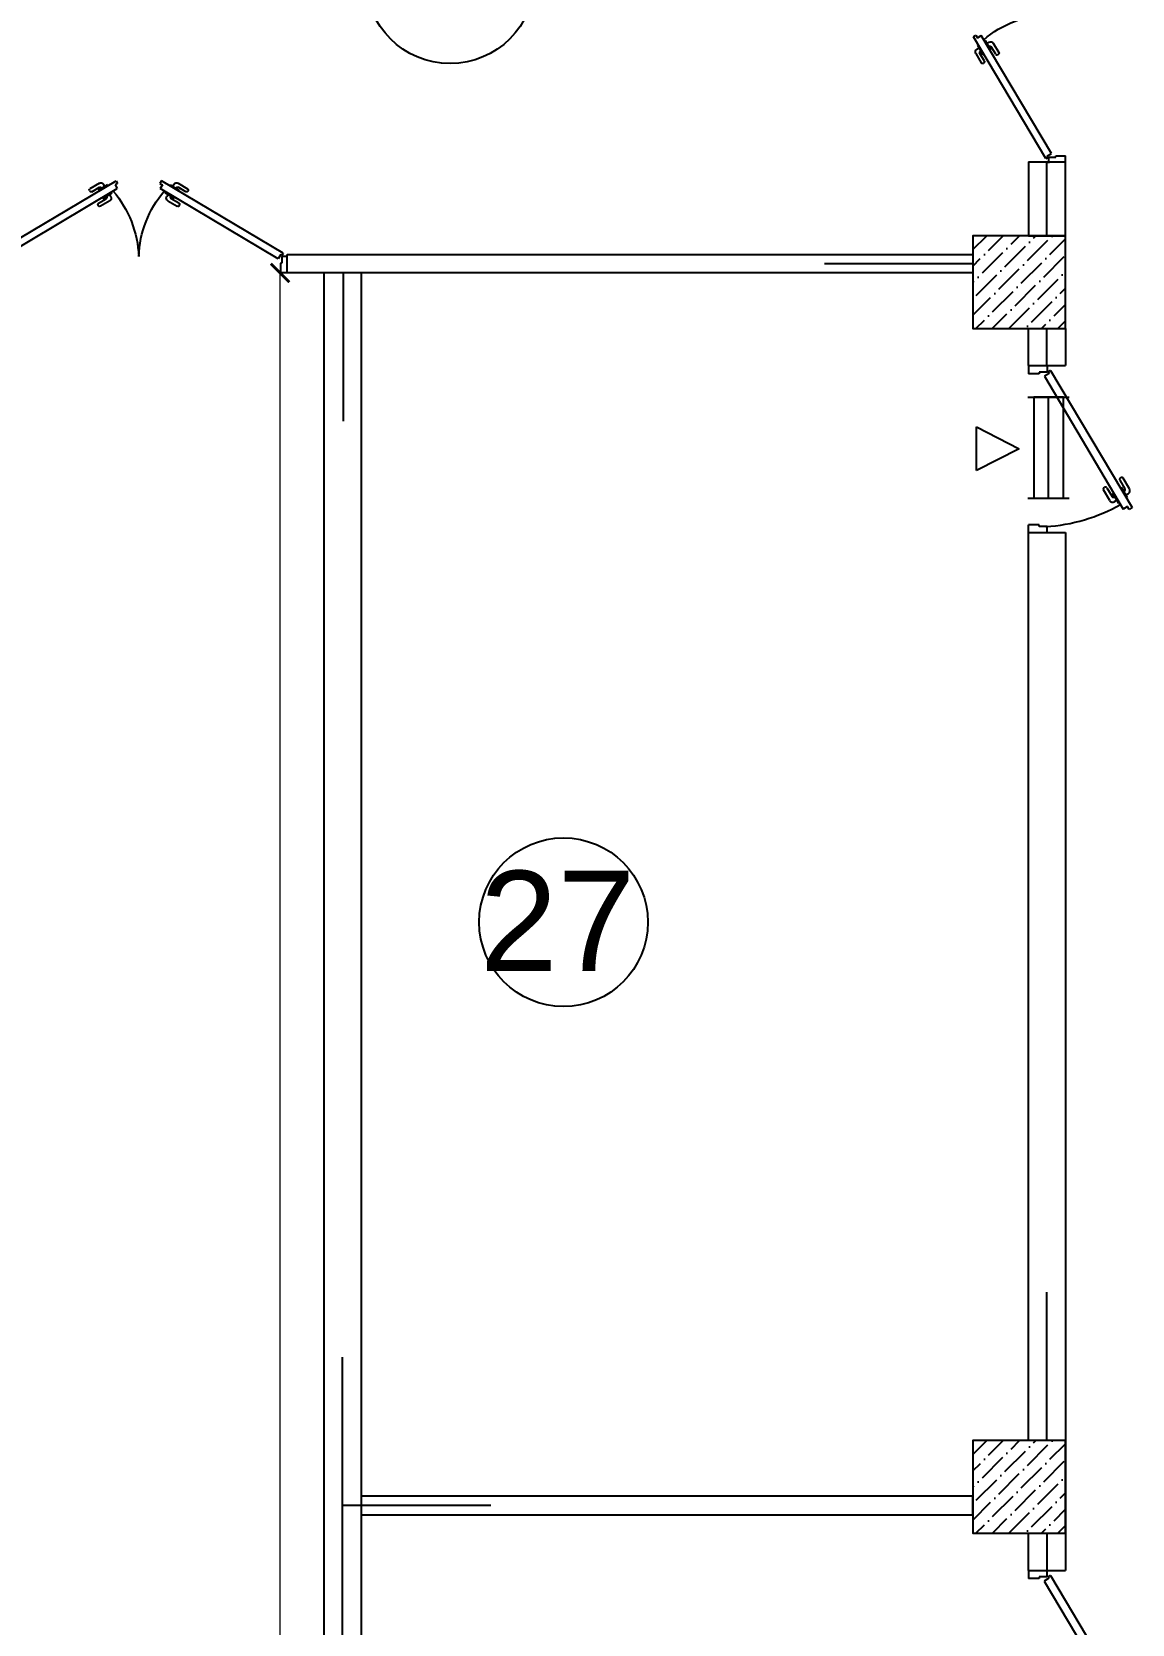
# Model space of a CAD drawing. Header units: millimetres. Extents: x 42452 to 2852333, y -419346 to 834876.
# Drawn here: x 2524363 to 2530299, y 593021 to 601612 of the extents above; entities that cross this region are included whole.
import ezdxf

# ---------------------------------------------------------------- set-up
doc = ezdxf.new("R2010")
doc.units = ezdxf.units.MM
doc.layers.add('memar', color=7, linetype='Continuous', lineweight=25)
doc.layers.add('ДВЕРИ', color=7, linetype='Continuous', lineweight=5)
doc.styles.get("Standard").update_dxf_attribs({"font": 'arial.ttf'})
doc.styles.add('СГЕНЕРИР_СТИЛЬ_1', font='arial.ttf')
doc.dimstyles.new('col mtn', dxfattribs={"dimtxt": 250, "dimasz": 100, "dimexe": 1.25, "dimexo": 0.625, "dimgap": 70, "dimtad": 1, "dimdec": 0, "dimtxsty": 'Standard', "dimblk": 'ARCHTICK', "dimcen": 2.5, "dimadec": 0, "dimazin": 0, "dimtfac": 1, "dimtdec": 0, "dimtmove": 0, "dimatfit": 3, "dimldrblk": 'ARCHTICK', "dimfxl": 300, "dimfxlon": 1, "dimlwd": 9, "dimlwe": 9, "dimarcsym": 0})

# ---------------------------------------------------------------- blocks, each defined once
blk = doc.blocks.new('DSA')
at = {"layer": 'ДВЕРИ', "color": 251, "lineweight": 25, "true_color": 0x636466}
for p, q in [((153780.2, 788016.8), (153820.1, 788016.8)), ((153812.1, 787927.7), (153812.1, 787964.7)), ((153812.1, 787964.7), (153820.1, 787964.7)), ((153820.1, 787964.7), (153820.1, 788016.2)), ((155388, 788016.8), (155348.1, 788016.8)), ((155348.1, 787964.7), (155348.1, 788016.2)), ((155356.1, 787964.7), (155348.1, 787964.7)), ((155356.1, 787927.7), (155356.1, 787964.7)), ((153780.2, 787927.7), (153812.1, 787927.7)), ((153780.2, 787927.7), (153812.1, 787927.7)), ((153804.5, 787910.3), (153811.5, 787922.1)), ((153804.5, 787910.3), (154461.8, 787519.8)), ((153811.5, 787922.1), (153818.3, 787918)), ((153818.3, 787918), (153831.7, 787940.5)), ((153831.7, 787940.5), (154468.4, 787562.2)), ((155336.5, 787940.5), (154699.7, 787562.2)), ((155363.7, 787910.3), (154706.4, 787519.8)), ((155349.8, 787918), (155336.5, 787940.5)), ((155356.7, 787922.1), (155349.8, 787918)), ((155388, 787927.7), (155356.1, 787927.7)), ((155388, 787927.7), (155356.1, 787927.7)), ((155363.7, 787910.3), (155356.7, 787922.1)), ((154366.2, 787654.4), (154364.6, 787651.7)), ((154367.4, 787640.8), (154408.5, 787616.3)), ((154427.9, 787627.1), (154377.1, 787657.2)), ((154740.3, 787627.1), (154791.1, 787657.2)), ((154800.8, 787640.8), (154759.7, 787616.3)), ((154802, 787654.4), (154803.6, 787651.7)), ((154318.1, 787573.5), (154319.8, 787576.3)), ((154371.7, 787532.5), (154320.9, 787562.6)), ((154330.7, 787579), (154371.8, 787554.6)), ((154365.5, 787571.3), (154367.9, 787575.4)), ((154415.5, 787541.6), (154365.5, 787571.3)), ((154382.8, 787557.4), (154384.4, 787560.1)), ((154388.4, 787609.9), (154391.1, 787614.6)), ((154391.1, 787614.6), (154441.1, 787584.9)), ((154400.8, 787550.3), (154393.5, 787538)), ((154411.3, 787605.4), (154410.1, 787603.3)), ((154417.9, 787545.7), (154415.5, 787541.6)), ((154426.5, 787593.5), (154433.4, 787605.2)), ((154441.1, 787584.9), (154438.3, 787580.1)), ((154456.2, 787541.7), (154468.4, 787562.2)), ((154469.9, 787533.5), (154456.2, 787541.7)), ((154461.8, 787519.8), (154469.9, 787533.5)), ((154698.2, 787533.5), (154712, 787541.7)), ((154706.4, 787519.8), (154698.2, 787533.5)), ((154712, 787541.7), (154699.7, 787562.2)), ((154777, 787614.6), (154727.1, 787584.9)), ((154727.1, 787584.9), (154729.9, 787580.1)), ((154741.7, 787593.5), (154734.8, 787605.2)), ((154750.3, 787545.7), (154752.7, 787541.6)), ((154752.7, 787541.6), (154802.7, 787571.3)), ((154756.9, 787605.4), (154758.1, 787603.3)), ((154767.4, 787550.3), (154774.7, 787538)), ((154779.8, 787609.9), (154777, 787614.6)), ((154785.4, 787557.4), (154783.8, 787560.1)), ((154837.5, 787579), (154796.3, 787554.6)), ((154796.5, 787532.5), (154847.3, 787562.6)), ((154802.7, 787571.3), (154800.3, 787575.4)), ((154850, 787573.5), (154848.4, 787576.3))]:
    blk.add_line(p, q, dxfattribs=at)
for centre, radius, start, end in [((154001.8, 787952.3), 582.8, 319.71009, 357.58464), ((155159.7, 787949.6), 576, 182.18153, 220.52373), ((154371.4, 787647.6), 7.98, 149.28671, 239.28671), ((154373, 787650.3), 7.98, 59.28671, 149.28671), ((154419.7, 787613.4), 16, 329.28671, 59.28671), ((154748.5, 787613.4), 16, 120.71329, 210.71329), ((154795.1, 787650.3), 7.98, 30.71329, 120.71329), ((154796.8, 787647.6), 7.98, 300.71329, 30.71329), ((154325, 787569.5), 7.98, 149.28671, 239.28671), ((154326.6, 787572.2), 7.98, 59.28671, 149.28671), ((154379.8, 787546.2), 16, 239.28671, 329.28671), ((154375.9, 787561.5), 7.98, 239.28671, 329.28671), ((154404.4, 787609.5), 7.98, 329.28671, 59.28671), ((154763.7, 787609.5), 7.98, 120.71329, 210.71329), ((154788.4, 787546.2), 16, 210.71329, 300.71329), ((154792.3, 787561.5), 7.98, 210.71329, 300.71329), ((154841.6, 787572.2), 7.98, 30.71329, 120.71329), ((154843.2, 787569.5), 7.98, 300.71329, 30.71329)]:
    blk.add_arc(centre, radius, start, end, dxfattribs=at)
blk = doc.blocks.new('qapi 700')
at = {"layer": 'ДВЕРИ', "color": 251, "lineweight": 25, "true_color": 0x636466}
for p, q in [((1281619.6, 90085.8), (1281659.2, 90085.8)), ((1281659.2, 90033.9), (1281659.2, 90085.8)), ((1282419.6, 90085.8), (1282379.9, 90085.8)), ((1282379.9, 90033.9), (1282379.9, 90085.2)), ((1281619.6, 89997.1), (1281651.3, 89997.1)), ((1281651.3, 89997.1), (1281651.3, 90033.9)), ((1281651.3, 90033.9), (1281659.2, 90033.9)), ((1282368.3, 90009.8), (1281734.7, 89633.4)), ((1282381.6, 89987.4), (1282368.3, 90009.8)), ((1282387.8, 90033.9), (1282379.9, 90033.9)), ((1282388.4, 89991.5), (1282381.6, 89987.4)), ((1282387.8, 89997.1), (1282387.8, 90033.9)), ((1282419.6, 89997.1), (1282387.8, 89997.1)), ((1282419.6, 89997.1), (1282387.8, 89997.1)), ((1282395.4, 89979.8), (1282388.4, 89991.5)), ((1282395.4, 89979.8), (1281741.3, 89591.2)), ((1281811.6, 89685.5), (1281761.9, 89655.9)), ((1281775.1, 89697.9), (1281825.6, 89727.9)), ((1281835.3, 89711.6), (1281794.3, 89687.2)), ((1281814.4, 89680.8), (1281811.6, 89685.5)), ((1281836.4, 89725.1), (1281838, 89722.4)), ((1281733.2, 89604.8), (1281746.9, 89612.9)), ((1281741.3, 89591.2), (1281733.2, 89604.8)), ((1281746.9, 89612.9), (1281734.7, 89633.4)), ((1281761.9, 89655.9), (1281764.7, 89651.2)), ((1281776.4, 89664.6), (1281769.5, 89676.2)), ((1281785, 89616.9), (1281787.4, 89612.9)), ((1281787.4, 89612.9), (1281837.2, 89642.5)), ((1281791.5, 89676.3), (1281792.8, 89674.3)), ((1281802, 89621.6), (1281809.2, 89609.3)), ((1281819.9, 89628.6), (1281818.3, 89631.3)), ((1281871.8, 89650.1), (1281830.8, 89625.8)), ((1281831, 89603.8), (1281881.5, 89633.8)), ((1281837.2, 89642.5), (1281834.8, 89646.5)), ((1281884.3, 89644.7), (1281882.7, 89647.4))]:
    blk.add_line(p, q, dxfattribs=at)
for centre, radius, start, end in [((1282471.1, 90051.9), 821.4, 183.40765, 209.57059), ((1281783.2, 89684.3), 15.9, 120.71329, 210.71329), ((1281798.4, 89680.4), 7.94, 120.71329, 210.71329), ((1281829.6, 89721.1), 7.94, 30.71329, 120.71329), ((1281831.2, 89718.4), 7.94, 300.71329, 30.71329), ((1281822.9, 89617.4), 15.9, 210.71329, 300.71329), ((1281826.8, 89632.6), 7.94, 210.71329, 300.71329), ((1281875.8, 89643.3), 7.94, 30.71329, 120.71329), ((1281877.4, 89640.6), 7.94, 300.71329, 30.71329)]:
    blk.add_arc(centre, radius, start, end, dxfattribs=at)
blk = doc.blocks.new('_ArchTick')
at = {"color": 0, "linetype": 'ByBlock', "const_width": 0.15}
blk.add_lwpolyline([(-0.5, -0.5), (0.5, 0.5)], dxfattribs=at)
blk = doc.blocks.new('*D209')
at = {"layer": 'Defpoints', "color": 0, "lineweight": 30, "transparency": 16777216}
for p in [(2525703, 600311.6), (2525939.9, 600311.6), (2525939.7, 576311.2)]:
    blk.add_point(p, dxfattribs=at)
at = {"layer": 'memar', "color": 0, "lineweight": 9, "transparency": 16777216}
for p, q in [((2525939.3, 600311.6), (2525701.7, 600311.6)), ((2525703, 576311.2), (2525703, 600311.6)), ((2525939.1, 576311.2), (2525701.7, 576311.2))]:
    blk.add_line(p, q, dxfattribs=at)
at = {"layer": 'memar', "color": 0, "lineweight": 9, "transparency": 16777216, "xscale": 100, "yscale": 100, "zscale": 100}
for p, rotation in [((2525703, 600311.6), 90), ((2525703, 576311.2), 270)]:
    blk.add_blockref('_ArchTick', p, dxfattribs=dict(at, rotation=rotation))
at = {"layer": 'memar', "color": 0, "lineweight": 25, "transparency": 16777216, "insert": (2525505.3, 588311.4), "char_height": 250, "attachment_point": 5, "rotation": 90}
blk.add_mtext('24000', dxfattribs=at)

msp = doc.modelspace()

# ---------------------------------------------------------------- hatches: boundary and pattern name
at = {"layer": 'memar', "lineweight": 25}
h = msp.add_hatch(dxfattribs=at)
h.set_pattern_fill('ANSI36', color=256, scale=500)
h.set_pattern_definition([(45, (827242.24, 2882609.09), (33.1456304, 121.533978), [156.25, -31.25, 0, -31.25])])
h.paths.add_polyline_path([(2529440.25153, 600511.57411), (2529440.25153, 600011.57411), (2529940.25153, 600011.57411), (2529940.25153, 600511.57411)])
h = msp.add_hatch(dxfattribs=at)
h.set_pattern_fill('ANSI36', color=256, scale=500)
h.set_pattern_definition([(45, (827242.44, 2876109.09), (33.1456304, 121.533978), [156.25, -31.25, 0, -31.25])])
h.paths.add_polyline_path([(2529440.05661, 594011.57411), (2529440.05661, 593511.57411), (2529940.05661, 593511.57411), (2529940.05661, 594011.57411)])

# ---------------------------------------------------------------- linework, layer by layer
for p, q in [((2529440.25153, 600360.79265), (2528640.25153, 600360.79265)), ((2526042.45036, 600311.57411), (2526042.45036, 599511.57411)), ((2529839.8803, 599811.54889), (2529839.8803, 600011.57411)), ((2526839.8803, 593661.57411), (2526039.8803, 593661.57411))]:
    msp.add_line(p, q, dxfattribs=at)
at = {"layer": 'memar', "color": 7, "lineweight": 25}
for p, q in [((2529736.07572, 599641.60471), (2529958.77869, 599641.60471)), ((2529928.21732, 599641.60471), (2529769.13189, 599641.60471)), ((2529769.13189, 599641.60471), (2529769.13189, 599096.32831)), ((2529847.75985, 599096.32831), (2529847.75985, 599641.60471)), ((2529928.21732, 599096.32831), (2529928.21732, 599641.60471)), ((2529459.86311, 599245.2056), (2529459.86311, 599481.82338)), ((2529459.86311, 599481.82338), (2529689.24737, 599362.25533)), ((2529689.24737, 599362.25533), (2529459.86311, 599245.2056)), ((2529736.07572, 599096.32831), (2529958.77869, 599096.32831)), ((2529769.13189, 599096.32831), (2529928.21732, 599096.32831))]:
    msp.add_line(p, q, dxfattribs=at)
at = {"layer": 'memar', "color": 0, "lineweight": 25}
for points in [[(2529739.8803, 600911.57411), (2529739.8803, 600512.54889), (2529939.8803, 600512.54889), (2529939.8803, 600911.57411)], [(2529739.8803, 600911.57411), (2529939.8803, 600911.57411)], [(2525739.89867, 600411.57411), (2529440.25153, 600411.57411)], [(2525739.89867, 600311.57411), (2525739.89867, 600411.57411)], [(2529440.25153, 600311.57411), (2525739.89867, 600311.57411)], [(2525939.8803, 580811.57411), (2525939.8803, 600311.57411)], [(2526139.8803, 600311.57411), (2526139.87857, 576311.19655)], [(2529739.8803, 599811.54889), (2529739.8803, 600012.54889)], [(2529939.8803, 600012.54889), (2529939.8803, 599811.54889)], [(2529739.8803, 599811.54889), (2529939.8803, 599811.54889)], [(2529739.8803, 594011.57411), (2529739.8803, 598911.54889)], [(2529739.8803, 598911.54889), (2529939.8803, 598911.54889)], [(2529939.8803, 598911.54889), (2529939.8803, 593311.57411)], [(2529739.8803, 593311.57411), (2529739.8803, 593511.57411)], [(2529739.70386, 593311.57411), (2529939.70386, 593311.57411)]]:
    msp.add_lwpolyline(points, dxfattribs=at)
at = {"layer": 'memar', "lineweight": 25}
for points in [[(2529839.18297, 600511.57411), (2529839.18297, 600911.57411)], [(2529839.18297, 594011.57411), (2529839.18297, 594811.57411)], [(2526039.8803, 593661.57411), (2526039.8803, 594461.57411)], [(2526039.8803, 592861.57411), (2526039.8803, 593661.57411)], [(2529839.96853, 593511.57411), (2529839.18297, 593311.57411)]]:
    msp.add_lwpolyline(points, dxfattribs=at)
at = {"layer": 'memar', "color": 3, "lineweight": 25}
for points in [[(2529940.25153, 600511.57411), (2529440.25153, 600511.57411), (2529440.25153, 600011.57411), (2529940.25153, 600011.57411)], [(2529940.05661, 594011.57411), (2529440.05661, 594011.57411), (2529440.05661, 593511.57411), (2529940.05661, 593511.57411)]]:
    msp.add_lwpolyline(points, close=True, dxfattribs=at)
at = {"layer": 'memar', "color": 0, "lineweight": 25}
msp.add_lwpolyline([(2529439.8803, 593711.57411), (2526139.8803, 593711.57411), (2526139.8803, 593611.57411), (2529439.8803, 593611.57411)], close=True, dxfattribs=at)
for centre in [(2526619.7532, 601895.77056), (2527231.68087, 596808.50516)]:
    msp.add_circle(centre, 454.87332, dxfattribs=at)

# ---------------------------------------------------------------- block references
at = {"layer": 'memar', "color": 1, "lineweight": 25, "xscale": -1}
for p, rotation in [((1741923.07256, 447123.55258), 270), ((2370355.87714, 1388328.38186), 180)]:
    msp.add_blockref('DSA', p, dxfattribs=dict(at, rotation=rotation))
at = {"layer": 'memar', "lineweight": 25, "rotation": 90.00000000000001}
for p, xscale, yscale, zscale in [((2631660.39239, -851081.21623), 1.131372104265906, 1.131372104265906, 1.131372104265906), ((2630801.80434, -845362.23615), 1.121843277023546, 1.121843277023546, 1.121843277023546)]:
    msp.add_blockref('qapi 700', p, dxfattribs=dict(at, xscale=xscale, yscale=yscale, zscale=zscale))

# ---------------------------------------------------------------- texts
at = {"layer": 'memar', "linetype": 'Continuous', "lineweight": 25, "insert": (2527618.97962, 597085.75008), "char_height": 540, "attachment_point": 3, "style": 'СГЕНЕРИР_СТИЛЬ_1'}
msp.add_mtext('2{\\fArial|b0|i0|c238|p38;7}', dxfattribs=at)

# ---------------------------------------------------------------- dimensions: what is measured, and where the dimension line sits
at = {"layer": 'memar', "lineweight": 25}
dim = msp.add_linear_dim(base=(2525702.9615, 600311.57411), p1=(2525939.70224, 576311.19655), p2=(2525939.8803, 600311.57411), angle=90, dimstyle='col mtn', override={"dimtmove": 1}, dxfattribs=at)
dim.commit()
dim.dimension.update_dxf_attribs({"geometry": '*D209', "text_midpoint": (2525505.31826, 588311.38533)})

doc.saveas('drawing.dxf')
